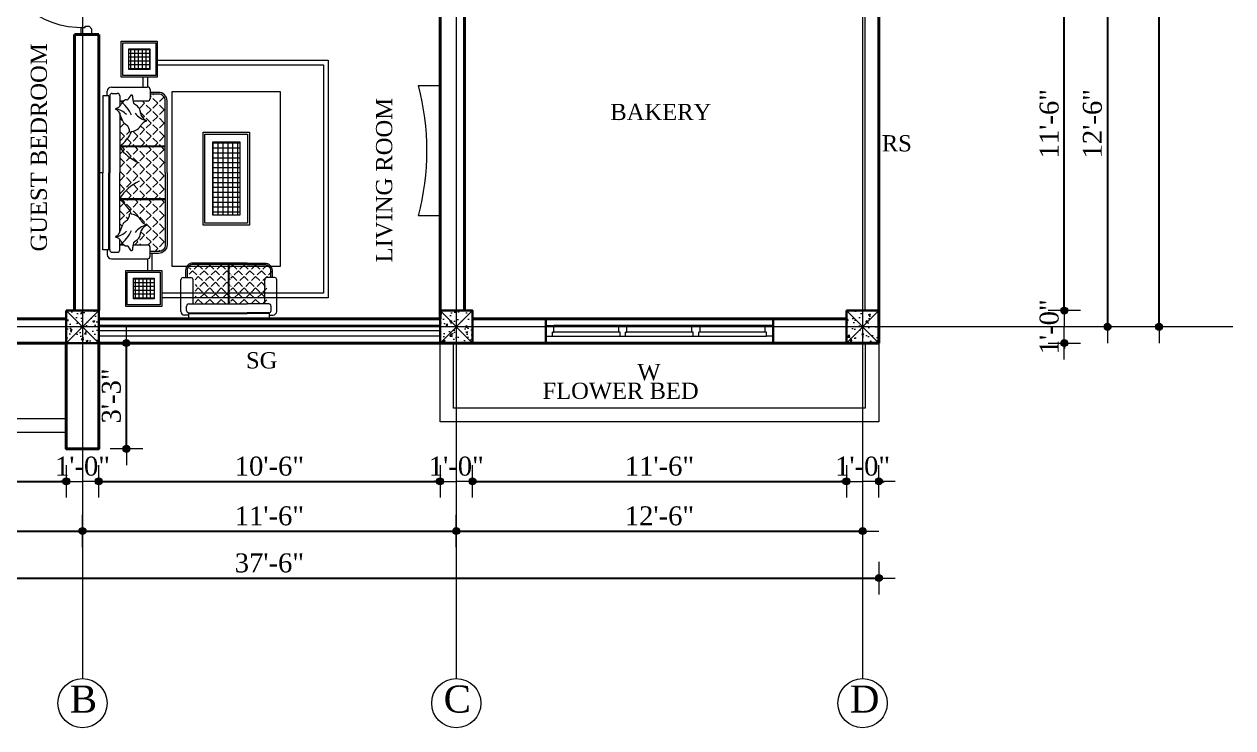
# Model space of a CAD drawing. Header units: inches. Extents: x 897 to 49934, y -34925 to -18564.
# Drawn here: x 7831.4 to 8277.6, y -25409.9 to -25150.3 of the extents above; entities that cross this region are included whole.
import ezdxf

# ---------------------------------------------------------------- set-up
doc = ezdxf.new("R2010")
doc.units = ezdxf.units.IN
doc.header["$LTSCALE"] = 35
doc.header["$MEASUREMENT"] = 0
doc.header["$PDMODE"] = 34
for name, color, linetype, lineweight in [('SES- Door&Window', 21, 'Continuous', 15), ('SES-DIMENSION', 142, 'Continuous', 13), ('SES-Furniture', 45, 'Continuous', 5), ('SES-HACTH', 8, 'Continuous', 13), ('SES-REBARS', 1, 'Continuous', 40), ('SES-Set Back Line', 2, 'Continuous', 15), ('SES-Staircase', 134, 'Continuous', 13), ('SES-TEXT', 3, 'Continuous', 20), ('SES-Wall Plan', 6, 'Continuous', 30)]:
    doc.layers.add(name, color=color, linetype=linetype, lineweight=lineweight)
doc.styles.add('7 INCH', font='times.ttf', dxfattribs={"height": 7})
doc.styles.add('SES-ARAIL', font='times.ttf', dxfattribs={"height": 6})
doc.linetypes.add('ZIGZAG', pattern='A,0.0001,-0.2,[131,ltypeshp.shx,S=0.2,R=0,X=-0.2,Y=0],-0.4,[131,ltypeshp.shx,S=0.2,R=180,X=0.2,Y=0],-0.2', length=0.8001)
doc.dimstyles.new('7 INCH', dxfattribs={"dimscale": 0, "dimtxt": 7, "dimasz": 1, "dimexe": 2, "dimexo": 9, "dimgap": 2, "dimtad": 1, "dimdec": 0, "dimzin": 3, "dimdsep": 46, "dimlunit": 4, "dimtxsty": '7 INCH', "dimblk": 'DIM', "dimcen": 3, "dimdle": 3, "dimse1": 1, "dimse2": 1, "dimclrd": 256, "dimclre": 256, "dimclrt": 7, "dimadec": 1, "dimazin": 2, "dimtfac": 1, "dimtdec": 0, "dimtix": 1, "dimtofl": 0, "dimtmove": 2, "dimatfit": 3, "dimldrblk": 'ARW', "dimfxl": 2, "dimfrac": 2, "dimtolj": 2, "dimtzin": 0, "dimarcsym": 0})

# ---------------------------------------------------------------- blocks, each defined once
blk = doc.blocks.new('c11')
at = {"layer": 'SES-HACTH', "linetype": 'ByBlock'}
h = blk.add_hatch(dxfattribs=at)
h.set_pattern_fill('AR-CONC', color=256)
h.set_pattern_definition([(50, (-20422.33, 19414.4167), (7.1726018, -0.6275213), [0.75, -8.25]), (355, (-20422.33, 19414.417), (-1.3875133, 7.5219213), [0.6, -6.6]), (100.451444, (-20421.732, 19414.3644), (5.7850885, 6.8943999), [0.637402, -7.0114211]), (46.1842, (-20422.33, 19416.417), (10.6724133, -1.6551928), [1.125, -12.375]), (96.635635, (-20421.441, 19416.279), (9.3466195, 9.741186), [0.9561034, -10.5171376]), (351.184164, (-20422.33, 19416.417), (9.3466195, 9.741186), [0.9, -9.9]), (21, (-20421.33, 19415.9167), (5.9690705, -4.0261889), [0.75, -8.25]), (326, (-20421.33, 19415.917), (2.4331533, 7.2515005), [0.6, -6.6]), (71.451445, (-20420.8325, 19415.581), (8.4022238, 3.2253115), [0.6374019, -7.0114211]), (37.5, (-20422.33, 19414.4167), (0.12159855, 3.32893854), [0, -6.52, 0, -6.7, 0, -6.625]), (7.5, (-20422.33, 19414.4167), (2.63069537, 3.9441171), [0, -3.82, 0, -6.37, 0, -2.525]), (327.5, (-20424.56, 19414.4167), (5.33822436, -0.22554872), [0, -2.5, 0, -7.8, 0, -10.35]), (317.5, (-20425.56, 19414.4167), (5.8318617, 1.0010498), [0, -3.25, 0, -5.18, 0, -7.35])])
h.paths.add_polyline_path([(-6, 6), (-6, -6), (6, -6), (6, 6)])
for p, q in [((-6, 6), (6, -6)), ((6, 6), (-6, -6))]:
    blk.add_line(p, q, dxfattribs=at)
at = {"layer": 'SES-Wall Plan', "linetype": 'ByBlock'}
blk.add_lwpolyline([(-6, 6), (6, 6), (6, -6), (-6, -6)], close=True, dxfattribs=at)
blk = doc.blocks.new('6H')
at = {"layer": 'SES- Door&Window'}
for p, q in [((-78, -2.5), (-75.5, -2.5)), ((-75.5, -2.5), (3.5, -2.5)), ((-75.5, -2.5), (-75.5, -4)), ((-75.5, -4), (-75, -4)), ((-50.5, -4), (-75.5, -4)), ((-75, -4), (-75, -6.5)), ((-51, -4), (-51, -6.5)), ((-50.5, -2.5), (-50.5, -4)), ((-48.5, -2.5), (-48.5, -4)), ((-48.5, -4), (-48, -4)), ((-23.5, -4), (-48.5, -4)), ((-48, -4), (-48, -6.5)), ((-24, -4), (-24, -6.5)), ((-23.5, -4), (-24, -4)), ((-23.5, -2.5), (-23.5, -4)), ((-21.5, -2.5), (-21.5, -4)), ((3, -4), (-21.5, -4)), ((-21, -4), (-21, -6.5)), ((3, -4), (3, -6.5)), ((3.5, -4), (3, -4)), ((6, -2.5), (3.5, -2.5)), ((3.5, -2.5), (3.5, -4)), ((-78, -6.5), (-75, -6.5)), ((3, -6.5), (-75, -6.5)), ((6, -6.5), (3, -6.5))]:
    blk.add_line(p, q, dxfattribs=at)
at = {"layer": 'SES-Wall Plan'}
for p, q in [((-78, -9), (-78, 0)), ((-78, -9), (-78, 0)), ((6, -9), (6, 0))]:
    blk.add_line(p, q, dxfattribs=at)
blk.add_lwpolyline([(6, 0), (-78, 0), (-78, -9), (6, -9)], close=True, dxfattribs=at)
blk = doc.blocks.new('DIM')
at = {"layer": 'SES-DIMENSION'}
h = blk.add_hatch(color=256, dxfattribs=at)
h.paths.add_polyline_path([(0, 1.28), (0, 0), (1.28, 0, 0.414214)])
h.paths.add_polyline_path([(1.28, 0), (0, 0), (0, -1.28, 0.414214)])
h.paths.add_polyline_path([(0, 0), (-1.28, 0, 0.414214), (0, -1.28)])
h.paths.add_polyline_path([(0, 1.28, 0.414214), (-1.28, 0), (0, 0)])
for p, q in [((0, 6), (0, -6)), ((-6, 0), (6, 0))]:
    blk.add_line(p, q, dxfattribs=at)
blk.add_circle((0, 0), 1.28, dxfattribs=at)
blk = doc.blocks.new('*D955')
at = {"layer": 'Defpoints', "color": 0, "linetype": 'ByBlock', "transparency": 16777216}
for p in [(7708.97, -25268), (7846.97, -25268), (7846.97, -25319)]:
    blk.add_point(p, dxfattribs=at)
at = {"layer": 'SES-DIMENSION', "linetype": 'ByBlock', "lineweight": -2, "transparency": 16777216}
blk.add_line((7709.97, -25319), (7845.97, -25319), dxfattribs=at)
at = {"layer": 'SES-DIMENSION', "linetype": 'ByBlock', "lineweight": -2, "transparency": 16777216, "rotation": 180}
blk.add_blockref('DIM', (7708.97, -25319), dxfattribs=at)
at = {"layer": 'SES-DIMENSION', "linetype": 'ByBlock', "lineweight": -2, "transparency": 16777216}
blk.add_blockref('DIM', (7846.97, -25319), dxfattribs=at)
at = {"layer": 'SES-DIMENSION', "color": 7, "linetype": 'ByBlock', "transparency": 16777216, "insert": (7777.97, -25313.44), "char_height": 7, "attachment_point": 5, "style": '7 INCH'}
blk.add_mtext('\\A2;11\'-6"', dxfattribs=at)
blk = doc.blocks.new('ARW')
at = {"layer": 'SES-DIMENSION'}
blk.add_lwpolyline([(10, 0, 0, 6, 0), (0, 0, 0, 0, 0), (10, 0, 0, 0, 0)], format="xyseb", dxfattribs=at)
blk = doc.blocks.new('*D956')
at = {"layer": 'Defpoints', "color": 0, "linetype": 'ByBlock', "transparency": 16777216}
for p in [(7846.97, -25268), (7858.97, -25268), (7858.97, -25319)]:
    blk.add_point(p, dxfattribs=at)
at = {"layer": 'SES-DIMENSION', "linetype": 'ByBlock', "lineweight": -2, "transparency": 16777216}
for p, q in [((7845.97, -25319), (7844.97, -25319)), ((7859.97, -25319), (7860.97, -25319))]:
    blk.add_line(p, q, dxfattribs=at)
blk.add_blockref('DIM', (7846.97, -25319), dxfattribs=at)
at = {"layer": 'SES-DIMENSION', "linetype": 'ByBlock', "lineweight": -2, "transparency": 16777216, "rotation": 180}
blk.add_blockref('DIM', (7858.97, -25319), dxfattribs=at)
at = {"layer": 'SES-DIMENSION', "color": 7, "linetype": 'ByBlock', "transparency": 16777216, "insert": (7852.97, -25313.44), "char_height": 7, "attachment_point": 5, "style": '7 INCH'}
blk.add_mtext('\\A2;1\'-0"', dxfattribs=at)
blk = doc.blocks.new('*D957')
at = {"layer": 'Defpoints', "color": 0, "linetype": 'ByBlock', "transparency": 16777216}
for p in [(7858.97, -25268), (7984.97, -25265), (7984.97, -25319)]:
    blk.add_point(p, dxfattribs=at)
at = {"layer": 'SES-DIMENSION', "linetype": 'ByBlock', "lineweight": -2, "transparency": 16777216}
blk.add_line((7859.97, -25319), (7983.97, -25319), dxfattribs=at)
at = {"layer": 'SES-DIMENSION', "linetype": 'ByBlock', "lineweight": -2, "transparency": 16777216, "rotation": 180}
blk.add_blockref('DIM', (7858.97, -25319), dxfattribs=at)
at = {"layer": 'SES-DIMENSION', "linetype": 'ByBlock', "lineweight": -2, "transparency": 16777216}
blk.add_blockref('DIM', (7984.97, -25319), dxfattribs=at)
at = {"layer": 'SES-DIMENSION', "color": 7, "linetype": 'ByBlock', "transparency": 16777216, "insert": (7921.97, -25313.44), "char_height": 7, "attachment_point": 5, "style": '7 INCH'}
blk.add_mtext('\\A2;10\'-6"', dxfattribs=at)
blk = doc.blocks.new('*D958')
at = {"layer": 'Defpoints', "color": 0, "linetype": 'ByBlock', "transparency": 16777216}
for p in [(7984.97, -25265), (7996.97, -25268), (7996.97, -25319)]:
    blk.add_point(p, dxfattribs=at)
at = {"layer": 'SES-DIMENSION', "linetype": 'ByBlock', "lineweight": -2, "transparency": 16777216}
for p, q in [((7983.97, -25319), (7982.97, -25319)), ((7997.97, -25319), (7998.97, -25319))]:
    blk.add_line(p, q, dxfattribs=at)
blk.add_blockref('DIM', (7984.97, -25319), dxfattribs=at)
at = {"layer": 'SES-DIMENSION', "linetype": 'ByBlock', "lineweight": -2, "transparency": 16777216, "rotation": 180}
blk.add_blockref('DIM', (7996.97, -25319), dxfattribs=at)
at = {"layer": 'SES-DIMENSION', "color": 7, "linetype": 'ByBlock', "transparency": 16777216, "insert": (7990.97, -25313.44), "char_height": 7, "attachment_point": 5, "style": '7 INCH'}
blk.add_mtext('\\A2;1\'-0"', dxfattribs=at)
blk = doc.blocks.new('*D959')
at = {"layer": 'Defpoints', "color": 0, "linetype": 'ByBlock', "transparency": 16777216}
for p in [(7996.97, -25268), (8134.97, -25268), (8134.97, -25319)]:
    blk.add_point(p, dxfattribs=at)
at = {"layer": 'SES-DIMENSION', "linetype": 'ByBlock', "lineweight": -2, "transparency": 16777216}
blk.add_line((7997.97, -25319), (8133.97, -25319), dxfattribs=at)
at = {"layer": 'SES-DIMENSION', "linetype": 'ByBlock', "lineweight": -2, "transparency": 16777216, "rotation": 180}
blk.add_blockref('DIM', (7996.97, -25319), dxfattribs=at)
at = {"layer": 'SES-DIMENSION', "linetype": 'ByBlock', "lineweight": -2, "transparency": 16777216}
blk.add_blockref('DIM', (8134.97, -25319), dxfattribs=at)
at = {"layer": 'SES-DIMENSION', "color": 7, "linetype": 'ByBlock', "transparency": 16777216, "insert": (8065.97, -25313.44), "char_height": 7, "attachment_point": 5, "style": '7 INCH'}
blk.add_mtext('\\A2;11\'-6"', dxfattribs=at)
blk = doc.blocks.new('*D960')
at = {"layer": 'Defpoints', "color": 0, "linetype": 'ByBlock', "transparency": 16777216}
for p in [(8134.97, -25268), (8146.97, -25268), (8146.97, -25319)]:
    blk.add_point(p, dxfattribs=at)
at = {"layer": 'SES-DIMENSION', "linetype": 'ByBlock', "lineweight": -2, "transparency": 16777216}
for p, q in [((8133.97, -25319), (8132.97, -25319)), ((8147.97, -25319), (8148.97, -25319))]:
    blk.add_line(p, q, dxfattribs=at)
blk.add_blockref('DIM', (8134.97, -25319), dxfattribs=at)
at = {"layer": 'SES-DIMENSION', "linetype": 'ByBlock', "lineweight": -2, "transparency": 16777216, "rotation": 180}
blk.add_blockref('DIM', (8146.97, -25319), dxfattribs=at)
at = {"layer": 'SES-DIMENSION', "color": 7, "linetype": 'ByBlock', "transparency": 16777216, "insert": (8140.97, -25313.44), "char_height": 7, "attachment_point": 5, "style": '7 INCH'}
blk.add_mtext('\\A2;1\'-0"', dxfattribs=at)
blk = doc.blocks.new('*D961')
at = {"layer": 'Defpoints', "color": 0, "linetype": 'ByBlock', "transparency": 16777216}
for p in [(7702.97, -25268), (7852.97, -25268), (7852.97, -25337.34)]:
    blk.add_point(p, dxfattribs=at)
at = {"layer": 'SES-DIMENSION', "linetype": 'ByBlock', "lineweight": -2, "transparency": 16777216}
blk.add_line((7703.97, -25337.34), (7851.97, -25337.34), dxfattribs=at)
at = {"layer": 'SES-DIMENSION', "linetype": 'ByBlock', "lineweight": -2, "transparency": 16777216, "rotation": 180}
blk.add_blockref('DIM', (7702.97, -25337.34), dxfattribs=at)
at = {"layer": 'SES-DIMENSION', "linetype": 'ByBlock', "lineweight": -2, "transparency": 16777216}
blk.add_blockref('DIM', (7852.97, -25337.34), dxfattribs=at)
at = {"layer": 'SES-DIMENSION', "color": 7, "linetype": 'ByBlock', "transparency": 16777216, "insert": (7777.97, -25331.78), "char_height": 7, "attachment_point": 5, "style": '7 INCH'}
blk.add_mtext('\\A2;12\'-6"', dxfattribs=at)
blk = doc.blocks.new('*D962')
at = {"layer": 'Defpoints', "color": 0, "linetype": 'ByBlock', "transparency": 16777216}
for p in [(7852.97, -25268), (7990.97, -25268), (7990.97, -25337.34)]:
    blk.add_point(p, dxfattribs=at)
at = {"layer": 'SES-DIMENSION', "linetype": 'ByBlock', "lineweight": -2, "transparency": 16777216}
blk.add_line((7853.97, -25337.34), (7989.97, -25337.34), dxfattribs=at)
at = {"layer": 'SES-DIMENSION', "linetype": 'ByBlock', "lineweight": -2, "transparency": 16777216, "rotation": 180}
blk.add_blockref('DIM', (7852.97, -25337.34), dxfattribs=at)
at = {"layer": 'SES-DIMENSION', "linetype": 'ByBlock', "lineweight": -2, "transparency": 16777216}
blk.add_blockref('DIM', (7990.97, -25337.34), dxfattribs=at)
at = {"layer": 'SES-DIMENSION', "color": 7, "linetype": 'ByBlock', "transparency": 16777216, "insert": (7921.97, -25331.78), "char_height": 7, "attachment_point": 5, "style": '7 INCH'}
blk.add_mtext('\\A2;11\'-6"', dxfattribs=at)
blk = doc.blocks.new('*D963')
at = {"layer": 'Defpoints', "color": 0, "linetype": 'ByBlock', "transparency": 16777216}
for p in [(7990.97, -25268), (8140.97, -25268), (8140.97, -25337.34)]:
    blk.add_point(p, dxfattribs=at)
at = {"layer": 'SES-DIMENSION', "linetype": 'ByBlock', "lineweight": -2, "transparency": 16777216}
blk.add_line((7991.97, -25337.34), (8139.97, -25337.34), dxfattribs=at)
at = {"layer": 'SES-DIMENSION', "linetype": 'ByBlock', "lineweight": -2, "transparency": 16777216, "rotation": 180}
blk.add_blockref('DIM', (7990.97, -25337.34), dxfattribs=at)
at = {"layer": 'SES-DIMENSION', "linetype": 'ByBlock', "lineweight": -2, "transparency": 16777216}
blk.add_blockref('DIM', (8140.97, -25337.34), dxfattribs=at)
at = {"layer": 'SES-DIMENSION', "color": 7, "linetype": 'ByBlock', "transparency": 16777216, "insert": (8065.97, -25331.78), "char_height": 7, "attachment_point": 5, "style": '7 INCH'}
blk.add_mtext('\\A2;12\'-6"', dxfattribs=at)
blk = doc.blocks.new('*D964')
at = {"layer": 'Defpoints', "color": 0, "linetype": 'ByBlock', "transparency": 16777216}
for p in [(7696.97, -25268), (8146.97, -25268), (8146.97, -25354.71)]:
    blk.add_point(p, dxfattribs=at)
at = {"layer": 'SES-DIMENSION', "linetype": 'ByBlock', "lineweight": -2, "transparency": 16777216}
blk.add_line((7697.97, -25354.71), (8145.97, -25354.71), dxfattribs=at)
at = {"layer": 'SES-DIMENSION', "linetype": 'ByBlock', "lineweight": -2, "transparency": 16777216, "rotation": 180}
blk.add_blockref('DIM', (7696.97, -25354.71), dxfattribs=at)
at = {"layer": 'SES-DIMENSION', "linetype": 'ByBlock', "lineweight": -2, "transparency": 16777216}
blk.add_blockref('DIM', (8146.97, -25354.71), dxfattribs=at)
at = {"layer": 'SES-DIMENSION', "color": 7, "linetype": 'ByBlock', "transparency": 16777216, "insert": (7921.97, -25349.14), "char_height": 7, "attachment_point": 5, "style": '7 INCH'}
blk.add_mtext('\\A2;37\'-6"', dxfattribs=at)
blk = doc.blocks.new('*D953')
at = {"layer": 'Defpoints', "color": 0, "linetype": 'ByBlock', "transparency": 16777216}
for p in [(8146.97, -25256), (8215.43, -25256), (8146.97, -25268)]:
    blk.add_point(p, dxfattribs=at)
at = {"layer": 'SES-DIMENSION', "linetype": 'ByBlock', "lineweight": -2, "transparency": 16777216}
for p, q in [((8215.43, -25255), (8215.43, -25254)), ((8215.43, -25269), (8215.43, -25270))]:
    blk.add_line(p, q, dxfattribs=at)
for p, rotation in [((8215.43, -25256), 270), ((8215.43, -25268), 90)]:
    blk.add_blockref('DIM', p, dxfattribs=dict(at, rotation=rotation))
at = {"layer": 'SES-DIMENSION', "color": 7, "linetype": 'ByBlock', "transparency": 16777216, "insert": (8209.87, -25262), "char_height": 7, "attachment_point": 5, "rotation": 90, "style": '7 INCH'}
blk.add_mtext('\\A2;1\'-0"', dxfattribs=at)
blk = doc.blocks.new('*D970')
at = {"layer": 'Defpoints', "color": 0, "linetype": 'ByBlock', "transparency": 16777216}
for p in [(8146.97, -25118.11), (8215.43, -25118.11), (8146.97, -25256)]:
    blk.add_point(p, dxfattribs=at)
at = {"layer": 'SES-DIMENSION', "linetype": 'ByBlock', "lineweight": -2, "transparency": 16777216}
blk.add_line((8215.43, -25255), (8215.43, -25119.11), dxfattribs=at)
for p, rotation in [((8215.43, -25118.11), 90), ((8215.43, -25256), 270)]:
    blk.add_blockref('DIM', p, dxfattribs=dict(at, rotation=rotation))
at = {"layer": 'SES-DIMENSION', "color": 7, "linetype": 'ByBlock', "transparency": 16777216, "insert": (8209.87, -25187.06), "char_height": 7, "attachment_point": 5, "rotation": 90, "style": '7 INCH'}
blk.add_mtext('\\A2;11\'-6"', dxfattribs=at)
blk = doc.blocks.new('*D975')
at = {"layer": 'Defpoints', "color": 0, "linetype": 'ByBlock', "transparency": 16777216}
for p in [(8146.97, -25112.11), (8146.97, -25262), (8231.39, -25262)]:
    blk.add_point(p, dxfattribs=at)
at = {"layer": 'SES-DIMENSION', "linetype": 'ByBlock', "lineweight": -2, "transparency": 16777216}
blk.add_line((8231.39, -25113.11), (8231.39, -25261), dxfattribs=at)
for p, rotation in [((8231.39, -25112.11), 90), ((8231.39, -25262), 270)]:
    blk.add_blockref('DIM', p, dxfattribs=dict(at, rotation=rotation))
at = {"layer": 'SES-DIMENSION', "color": 7, "linetype": 'ByBlock', "transparency": 16777216, "insert": (8225.83, -25187.06), "char_height": 7, "attachment_point": 5, "rotation": 90, "style": '7 INCH'}
blk.add_mtext('\\A2;12\'-6"', dxfattribs=at)
blk = doc.blocks.new('*D976')
at = {"layer": 'Defpoints', "color": 0, "linetype": 'ByBlock', "transparency": 16777216}
for p in [(8146.97, -24959.22), (8250.41, -24959.22), (8146.97, -25262)]:
    blk.add_point(p, dxfattribs=at)
at = {"layer": 'SES-DIMENSION', "linetype": 'ByBlock', "lineweight": -2, "transparency": 16777216}
blk.add_line((8250.41, -25261), (8250.41, -24960.22), dxfattribs=at)
for p, rotation in [((8250.41, -24959.22), 90), ((8250.41, -25262), 270)]:
    blk.add_blockref('DIM', p, dxfattribs=dict(at, rotation=rotation))
at = {"layer": 'SES-DIMENSION', "color": 7, "linetype": 'ByBlock', "transparency": 16777216, "insert": (8244.85, -25110.61), "char_height": 7, "attachment_point": 5, "rotation": 90, "style": '7 INCH'}
blk.add_mtext('\\A2;25\'-3"', dxfattribs=at)
blk = doc.blocks.new('3ls')
at = {"layer": 'SES- Door&Window'}
for p, q in [((-36, -2.5), (-34, -2.5)), ((-34, -2.5), (-33, -3.5)), ((-33, -5), (-33, -3.5)), ((-2, -2.5), (-3, -3.5)), ((-3, -5), (-3, -3.5)), ((0, -2.5), (-2, -2.5)), ((-36, -6.5), (-33.5, -6.5)), ((-33.5, -6.5), (-33.5, -5)), ((-33.5, -5), (-33, -5)), ((-2.5, -5), (-3, -5)), ((-2.5, -6.5), (-2.5, -5)), ((0, -6.5), (-2.5, -6.5))]:
    blk.add_line(p, q, dxfattribs=at)
blk.add_lwpolyline([(-2.5, -6.5), (-2.5, -37.5), (-4, -37.5), (-4, -6.5)], close=True, dxfattribs=at)
blk.add_arc((-2.5, -6.5), 31.04, 177.2298, 267.2298, dxfattribs=at)
at = {"layer": 'SES-Wall Plan', "color": 6, "ltscale": 2}
for p, q in [((-36, -6.5), (-36, -1.5)), ((0, -6.5), (0, -1.5))]:
    blk.add_line(p, q, dxfattribs=at)
blk = doc.blocks.new('*D978')
at = {"layer": 'Defpoints', "color": 0, "linetype": 'ByBlock', "transparency": 16777216}
for p in [(7858.97, -25268), (7869.2, -25268), (7858.97, -25307)]:
    blk.add_point(p, dxfattribs=at)
at = {"layer": 'SES-DIMENSION', "linetype": 'ByBlock', "lineweight": -2, "transparency": 16777216}
blk.add_line((7869.2, -25306), (7869.2, -25269), dxfattribs=at)
for p, rotation in [((7869.2, -25268), 90), ((7869.2, -25307), 270)]:
    blk.add_blockref('DIM', p, dxfattribs=dict(at, rotation=rotation))
at = {"layer": 'SES-DIMENSION', "color": 7, "linetype": 'ByBlock', "transparency": 16777216, "insert": (7863.64, -25287.5), "char_height": 7, "attachment_point": 5, "rotation": 90, "style": '7 INCH'}
blk.add_mtext('\\A2;3\'-3"', dxfattribs=at)
blk = doc.blocks.new('*X22')
at = {"color": 0}
for p, q in [((1.494, 2.3), (1.765, 2.3)), ((1.494, 2.25), (1.765, 2.25)), ((1.5, 2.028), (1.5, 2.3)), ((1.55, 2.028), (1.55, 2.3)), ((1.6, 2.028), (1.6, 2.3)), ((1.65, 2.028), (1.65, 2.3)), ((1.7, 2.028), (1.7, 2.3)), ((1.75, 2.028), (1.75, 2.3)), ((1.494, 2.2), (1.765, 2.2)), ((1.494, 2.15), (1.765, 2.15)), ((1.494, 2.1), (1.765, 2.1)), ((1.494, 2.05), (1.765, 2.05))]:
    blk.add_line(p, q, dxfattribs=at)
blk = doc.blocks.new('*X24')
at = {"color": 0}
for p, q in [((-0.931, 2.175), (-0.877, 2.121)), ((-0.778, 2.178), (-0.834, 2.121)), ((-0.778, 2.178), (-0.721, 2.121)), ((-0.622, 2.178), (-0.679, 2.121)), ((-0.622, 2.178), (-0.566, 2.121)), ((-0.467, 2.178), (-0.523, 2.121)), ((-0.467, 2.178), (-0.41, 2.121)), ((-0.351, 2.138), (-0.368, 2.121)), ((-0.311, 2.178), (-0.341, 2.148)), ((-0.311, 2.178), (-0.255, 2.121)), ((-0.156, 2.178), (-0.212, 2.121)), ((-0.156, 2.178), (-0.099, 2.121)), ((0, 2.178), (-0.057, 2.121)), ((0, 2.178), (0.057, 2.121)), ((0.156, 2.178), (0.099, 2.121)), ((0.156, 2.178), (0.212, 2.121)), ((0.27, 2.137), (0.255, 2.121)), ((0.311, 2.178), (0.28, 2.147)), ((0.311, 2.178), (0.368, 2.121)), ((0.467, 2.178), (0.41, 2.121)), ((0.467, 2.178), (0.523, 2.121)), ((0.622, 2.178), (0.566, 2.121)), ((0.622, 2.178), (0.679, 2.121)), ((0.778, 2.178), (0.721, 2.121)), ((0.778, 2.178), (0.834, 2.121)), ((-0.964, 2.053), (-0.955, 2.044)), ((-0.933, 2.022), (-0.944, 2.012)), ((-0.933, 2.022), (-0.923, 2.012)), ((-0.856, 2.1), (-0.912, 2.044)), ((-0.856, 2.1), (-0.799, 2.044)), ((-0.778, 2.022), (-0.834, 1.966)), ((-0.778, 2.022), (-0.721, 1.966)), ((-0.7, 2.1), (-0.757, 2.044)), ((-0.7, 2.1), (-0.643, 2.044)), ((-0.622, 2.022), (-0.679, 1.966)), ((-0.622, 2.022), (-0.566, 1.966)), ((-0.544, 2.1), (-0.601, 2.044)), ((-0.544, 2.1), (-0.488, 2.044)), ((-0.467, 2.022), (-0.523, 1.966)), ((-0.467, 2.022), (-0.41, 1.966)), ((-0.389, 2.1), (-0.445, 2.044)), ((-0.389, 2.1), (-0.351, 2.062)), ((-0.341, 2.052), (-0.332, 2.044)), ((-0.311, 2.022), (-0.341, 1.992)), ((-0.311, 2.022), (-0.255, 1.966)), ((-0.233, 2.1), (-0.29, 2.044)), ((-0.233, 2.1), (-0.177, 2.044)), ((-0.156, 2.022), (-0.212, 1.966)), ((-0.156, 2.022), (-0.099, 1.966)), ((-0.078, 2.1), (-0.134, 2.044)), ((-0.078, 2.1), (-0.021, 2.044)), ((0, 2.022), (-0.057, 1.966)), ((0, 2.022), (0.057, 1.966)), ((0.078, 2.1), (0.021, 2.044)), ((0.078, 2.1), (0.134, 2.044)), ((0.156, 2.022), (0.099, 1.966)), ((0.156, 2.022), (0.212, 1.966)), ((0.233, 2.1), (0.177, 2.044)), ((0.233, 2.1), (0.27, 2.063)), ((0.28, 2.053), (0.29, 2.044)), ((0.311, 2.022), (0.28, 1.991)), ((0.311, 2.022), (0.368, 1.966)), ((0.389, 2.1), (0.332, 2.044)), ((0.389, 2.1), (0.445, 2.044)), ((0.467, 2.022), (0.41, 1.966)), ((0.467, 2.022), (0.523, 1.966)), ((0.544, 2.1), (0.488, 2.044)), ((0.544, 2.1), (0.601, 2.044)), ((0.622, 2.022), (0.566, 1.966)), ((0.622, 2.022), (0.679, 1.966)), ((0.7, 2.1), (0.643, 2.044)), ((0.7, 2.1), (0.757, 2.044)), ((0.778, 2.022), (0.721, 1.966)), ((0.778, 2.022), (0.813, 1.987)), ((0.856, 2.1), (0.799, 2.044)), ((0.856, 2.1), (0.893, 2.063)), ((0.889, 2.134), (0.877, 2.121)), ((-0.883, 1.972), (-0.877, 1.966)), ((-0.856, 1.945), (-0.883, 1.917)), ((-0.856, 1.945), (-0.799, 1.888)), ((-0.7, 1.945), (-0.746, 1.899)), ((-0.7, 1.945), (-0.683, 1.927)), ((-0.544, 1.945), (-0.59, 1.899)), ((-0.544, 1.945), (-0.488, 1.888)), ((-0.467, 1.867), (-0.523, 1.81)), ((-0.467, 1.867), (-0.41, 1.81)), ((-0.389, 1.945), (-0.445, 1.888)), ((-0.389, 1.945), (-0.351, 1.907)), ((-0.351, 1.982), (-0.368, 1.966)), ((-0.341, 1.897), (-0.332, 1.888)), ((-0.311, 1.867), (-0.341, 1.837)), ((-0.311, 1.867), (-0.255, 1.81)), ((-0.233, 1.945), (-0.29, 1.888)), ((-0.233, 1.945), (-0.177, 1.888)), ((-0.156, 1.867), (-0.212, 1.81)), ((-0.156, 1.867), (-0.099, 1.81)), ((-0.078, 1.945), (-0.134, 1.888)), ((-0.078, 1.945), (-0.021, 1.888)), ((0, 1.867), (-0.057, 1.81)), ((0, 1.867), (0.057, 1.81)), ((0.078, 1.945), (0.021, 1.888)), ((0.078, 1.945), (0.134, 1.888)), ((0.156, 1.867), (0.099, 1.81)), ((0.156, 1.867), (0.212, 1.81)), ((0.233, 1.945), (0.177, 1.888)), ((0.233, 1.945), (0.27, 1.908)), ((0.27, 1.981), (0.255, 1.966)), ((0.28, 1.898), (0.29, 1.888)), ((0.311, 1.867), (0.28, 1.836)), ((0.311, 1.867), (0.368, 1.81)), ((0.389, 1.945), (0.332, 1.888)), ((0.389, 1.945), (0.445, 1.888)), ((0.467, 1.867), (0.41, 1.81)), ((0.467, 1.867), (0.475, 1.859)), ((0.544, 1.945), (0.488, 1.888)), ((0.544, 1.945), (0.557, 1.932)), ((0.7, 1.945), (0.658, 1.902)), ((0.7, 1.945), (0.757, 1.888)), ((0.778, 1.867), (0.759, 1.848)), ((0.778, 1.867), (0.812, 1.832)), ((0.812, 1.901), (0.799, 1.888)), ((-0.883, 1.817), (-0.877, 1.81)), ((-0.581, 1.753), (-0.601, 1.733)), ((-0.526, 1.77), (-0.488, 1.732)), ((-0.467, 1.711), (-0.523, 1.655)), ((-0.467, 1.711), (-0.41, 1.655)), ((-0.436, 1.742), (-0.445, 1.732)), ((-0.389, 1.789), (-0.436, 1.742)), ((-0.389, 1.789), (-0.351, 1.751)), ((-0.351, 1.827), (-0.368, 1.81)), ((-0.341, 1.741), (-0.332, 1.732)), ((-0.311, 1.711), (-0.341, 1.681)), ((-0.311, 1.711), (-0.255, 1.655)), ((-0.233, 1.789), (-0.29, 1.732)), ((-0.233, 1.789), (-0.177, 1.732)), ((-0.156, 1.711), (-0.212, 1.655)), ((-0.156, 1.711), (-0.099, 1.655)), ((-0.078, 1.789), (-0.134, 1.732)), ((-0.078, 1.789), (-0.021, 1.732)), ((0, 1.711), (-0.057, 1.655)), ((0, 1.711), (0.057, 1.655)), ((0.078, 1.789), (0.021, 1.732)), ((0.078, 1.789), (0.134, 1.732)), ((0.156, 1.711), (0.099, 1.655)), ((0.156, 1.711), (0.212, 1.655)), ((0.233, 1.789), (0.177, 1.732)), ((0.233, 1.789), (0.27, 1.752)), ((0.27, 1.826), (0.255, 1.81)), ((0.28, 1.742), (0.29, 1.732)), ((0.311, 1.711), (0.28, 1.68)), ((0.311, 1.711), (0.32, 1.702)), ((0.389, 1.789), (0.332, 1.732)), ((0.389, 1.789), (0.407, 1.77)), ((0.407, 1.77), (0.445, 1.732)), ((0.467, 1.711), (0.41, 1.655)), ((0.467, 1.711), (0.523, 1.655)), ((0.509, 1.753), (0.488, 1.732)), ((-0.724, 1.657), (-0.721, 1.655)), ((-0.647, 1.687), (-0.679, 1.655)), ((-0.619, 1.708), (-0.566, 1.655)), ((-0.358, 1.664), (-0.368, 1.655)), ((-0.351, 1.671), (-0.358, 1.664)), ((0.27, 1.67), (0.255, 1.655)), ((0.32, 1.702), (0.368, 1.655)), ((0.592, 1.681), (0.566, 1.655))]:
    blk.add_line(p, q, dxfattribs=at)
blk = doc.blocks.new('*X25')
at = {"color": 0}
for p, q in [((1.519, 2.9), (2.264, 2.9)), ((1.519, 2.85), (2.264, 2.85)), ((1.55, 2.632), (1.55, 2.904)), ((1.6, 2.632), (1.6, 2.904)), ((1.65, 2.632), (1.65, 2.904)), ((1.7, 2.632), (1.7, 2.904)), ((1.75, 2.632), (1.75, 2.904)), ((1.8, 2.632), (1.8, 2.904)), ((1.85, 2.632), (1.85, 2.904)), ((1.9, 2.632), (1.9, 2.904)), ((1.95, 2.632), (1.95, 2.904)), ((2, 2.632), (2, 2.904)), ((2.05, 2.632), (2.05, 2.904)), ((2.1, 2.632), (2.1, 2.904)), ((2.15, 2.632), (2.15, 2.904)), ((2.2, 2.632), (2.2, 2.904)), ((2.25, 2.632), (2.25, 2.904)), ((1.519, 2.8), (2.264, 2.8)), ((1.519, 2.75), (2.264, 2.75)), ((1.519, 2.7), (2.264, 2.7)), ((1.519, 2.65), (2.264, 2.65))]:
    blk.add_line(p, q, dxfattribs=at)
blk = doc.blocks.new('*X23')
at = {"color": 0}
for p, q in [((-0.389, 3.811), (-0.433, 3.856)), ((-0.433, 3.767), (-0.41, 3.79)), ((-0.389, 3.811), (-0.332, 3.868)), ((-0.311, 3.734), (-0.368, 3.79)), ((-0.311, 3.734), (-0.255, 3.79)), ((-0.233, 3.811), (-0.29, 3.868)), ((-0.233, 3.811), (-0.177, 3.868)), ((-0.156, 3.734), (-0.212, 3.79)), ((-0.156, 3.734), (-0.099, 3.79)), ((-0.078, 3.811), (-0.134, 3.868)), ((-0.078, 3.811), (-0.021, 3.868)), ((0, 3.734), (-0.057, 3.79)), ((0, 3.734), (0.043, 3.777)), ((0.043, 3.846), (0.021, 3.868)), ((0.078, 3.811), (0.053, 3.836)), ((0.053, 3.787), (0.057, 3.79)), ((0.078, 3.811), (0.134, 3.868)), ((0.156, 3.734), (0.099, 3.79)), ((0.156, 3.734), (0.212, 3.79)), ((0.233, 3.811), (0.177, 3.868)), ((0.233, 3.811), (0.29, 3.868)), ((0.311, 3.734), (0.255, 3.79)), ((0.311, 3.734), (0.368, 3.79)), ((0.389, 3.811), (0.332, 3.868)), ((0.389, 3.811), (0.445, 3.868)), ((0.467, 3.734), (0.41, 3.79)), ((0.467, 3.734), (0.523, 3.79)), ((0.54, 3.816), (0.488, 3.868)), ((-0.389, 3.656), (-0.433, 3.7)), ((-0.433, 3.611), (-0.41, 3.635)), ((-0.389, 3.656), (-0.332, 3.712)), ((-0.311, 3.578), (-0.368, 3.635)), ((-0.311, 3.578), (-0.255, 3.635)), ((-0.233, 3.656), (-0.29, 3.712)), ((-0.233, 3.656), (-0.177, 3.712)), ((-0.156, 3.578), (-0.212, 3.635)), ((-0.156, 3.578), (-0.099, 3.635)), ((-0.078, 3.656), (-0.134, 3.712)), ((-0.078, 3.656), (-0.021, 3.712)), ((0, 3.578), (-0.057, 3.635)), ((0, 3.578), (0.043, 3.621)), ((0.043, 3.69), (0.021, 3.712)), ((0.078, 3.656), (0.053, 3.68)), ((0.053, 3.631), (0.057, 3.635)), ((0.078, 3.656), (0.134, 3.712)), ((0.156, 3.578), (0.099, 3.635)), ((0.156, 3.578), (0.212, 3.635)), ((0.233, 3.656), (0.177, 3.712)), ((0.233, 3.656), (0.29, 3.712)), ((0.311, 3.578), (0.255, 3.635)), ((0.311, 3.578), (0.368, 3.635)), ((0.389, 3.656), (0.332, 3.712)), ((0.389, 3.656), (0.445, 3.712)), ((0.467, 3.578), (0.41, 3.635)), ((0.467, 3.578), (0.523, 3.635)), ((0.54, 3.661), (0.488, 3.712)), ((-0.467, 3.422), (-0.514, 3.47)), ((-0.467, 3.422), (-0.41, 3.479)), ((-0.389, 3.5), (-0.433, 3.545)), ((-0.389, 3.5), (-0.332, 3.557)), ((-0.311, 3.422), (-0.368, 3.479)), ((-0.311, 3.422), (-0.255, 3.479)), ((-0.233, 3.5), (-0.29, 3.557)), ((-0.233, 3.5), (-0.177, 3.557)), ((-0.156, 3.422), (-0.212, 3.479)), ((-0.156, 3.422), (-0.099, 3.479)), ((-0.078, 3.5), (-0.134, 3.557)), ((-0.078, 3.5), (-0.021, 3.557)), ((0, 3.422), (-0.057, 3.479)), ((0, 3.422), (0.043, 3.466)), ((0.043, 3.535), (0.021, 3.557)), ((0.078, 3.5), (0.053, 3.525)), ((0.053, 3.476), (0.057, 3.479)), ((0.078, 3.5), (0.134, 3.557)), ((0.156, 3.422), (0.099, 3.479)), ((0.156, 3.422), (0.212, 3.479)), ((0.233, 3.5), (0.177, 3.557)), ((0.233, 3.5), (0.29, 3.557)), ((0.311, 3.422), (0.255, 3.479)), ((0.311, 3.422), (0.368, 3.479)), ((0.389, 3.5), (0.332, 3.557)), ((0.389, 3.5), (0.445, 3.557)), ((0.467, 3.422), (0.41, 3.479)), ((0.467, 3.422), (0.523, 3.479)), ((0.544, 3.5), (0.488, 3.557)), ((0.544, 3.5), (0.561, 3.516)), ((0.62, 3.425), (0.566, 3.479)), ((-0.506, 3.383), (-0.488, 3.401)), ((-0.389, 3.345), (-0.445, 3.401)), ((-0.389, 3.345), (-0.332, 3.401)), ((-0.233, 3.345), (-0.29, 3.401)), ((-0.233, 3.345), (-0.177, 3.401)), ((-0.078, 3.345), (-0.134, 3.401)), ((-0.078, 3.345), (-0.021, 3.401)), ((0.043, 3.379), (0.021, 3.401)), ((0.078, 3.345), (0.053, 3.369)), ((0.078, 3.345), (0.134, 3.401)), ((0.233, 3.345), (0.177, 3.401)), ((0.233, 3.345), (0.29, 3.401)), ((0.389, 3.345), (0.332, 3.401)), ((0.389, 3.345), (0.445, 3.401)), ((0.544, 3.345), (0.488, 3.401)), ((0.544, 3.345), (0.601, 3.401))]:
    blk.add_line(p, q, dxfattribs=at)
blk = doc.blocks.new('A$C1D4C06E2')
at = {"layer": 'SES-Furniture'}
for p, q in [((0.708, 1.36), (2.773, 1.36)), ((2.152, 1.36), (2.773, 1.36)), ((2.773, 1.36), (2.772, -1.509)), ((0.708, 1.306), (2.719, 1.306)), ((2.152, 1.306), (2.719, 1.306)), ((2.719, 1.306), (2.719, -1.455)), ((0.153, 1.037), (0.591, 1.037)), ((0.538, 1.037), (0.538, 1.157)), ((0.592, 1.037), (0.592, 1.157)), ((0.05, 0.931), (0.05, 0)), ((0.122, 0.931), (0.05, 0.931)), ((0.101, 0.931), (0.101, 0.986)), ((0.122, 0.931), (0.122, 0)), ((0.122, 0.908), (0.133, 0.908)), ((0.133, 0.929), (0.133, 0)), ((0.163, 0.96), (0.224, 0.96)), ((0.255, 0.929), (0.255, 0.805)), ((0.622, 1.007), (0.622, 0.9)), ((0.888, -1.131), (0.888, 0.982)), ((0.888, 0.982), (2.195, 0.982)), ((2.195, 0.982), (2.195, -1.131)), ((0.255, 0.87), (0.306, 0.87)), ((0.413, 0.87), (0.591, 0.87)), ((0.255, 0.724), (0.255, 0)), ((0.805, 0.324), (0.255, 0.324)), ((0.805, 0.314), (0.255, 0.314)), ((0.05, -0.931), (0.05, 0)), ((0.122, -0.931), (0.122, 0)), ((0.133, -0.929), (0.133, 0)), ((0.255, -0.724), (0.255, 0)), ((0.805, -0.314), (0.255, -0.314)), ((0.805, -0.324), (0.255, -0.324)), ((0.255, -0.929), (0.255, -0.805)), ((0.255, -0.87), (0.306, -0.87)), ((0.413, -0.87), (0.591, -0.87)), ((0.122, -0.931), (0.05, -0.931)), ((0.101, -0.931), (0.101, -0.986)), ((0.122, -0.908), (0.133, -0.908)), ((0.163, -0.96), (0.224, -0.96)), ((0.622, -1.007), (0.622, -0.9)), ((0.646, -1.18), (0.646, -0.965)), ((0.153, -1.037), (0.591, -1.037)), ((0.592, -1.18), (0.592, -1.037)), ((2.195, -1.131), (0.888, -1.131)), ((1.564, -1.106), (1.564, -1.584)), ((1.573, -1.106), (1.573, -1.584)), ((0.994, -1.673), (0.994, -1.292)), ((1.02, -1.265), (1.113, -1.265)), ((1.139, -1.292), (1.139, -1.584)), ((2.006, -1.292), (2.006, -1.584)), ((2.125, -1.265), (2.033, -1.265)), ((2.152, -1.673), (2.152, -1.292)), ((2.719, -1.455), (0.762, -1.455)), ((2.772, -1.509), (0.762, -1.509)), ((1.088, -1.584), (1.196, -1.584)), ((1.196, -1.584), (1.796, -1.584)), ((1.95, -1.584), (1.796, -1.584)), ((2.058, -1.584), (1.95, -1.584)), ((1.086, -1.718), (1.038, -1.718)), ((1.061, -1.664), (1.061, -1.611)), ((1.086, -1.7), (1.796, -1.7)), ((1.086, -1.7), (1.086, -1.762)), ((1.088, -1.69), (1.796, -1.69)), ((1.106, -1.7), (1.106, -1.69)), ((2.058, -1.69), (1.796, -1.69)), ((2.059, -1.7), (1.796, -1.7)), ((2.04, -1.7), (2.04, -1.69)), ((2.059, -1.7), (2.059, -1.762)), ((2.059, -1.718), (2.107, -1.718)), ((2.084, -1.664), (2.084, -1.611)), ((1.086, -1.762), (1.796, -1.762)), ((2.059, -1.762), (1.796, -1.762))]:
    blk.add_line(p, q, dxfattribs=at)
at = {"layer": 'SES-Furniture', "linetype": 'Continuous'}
blk.add_line((0.05, 0), (0, 0), dxfattribs=at)
at = {"layer": 'SES-Furniture'}
for points in [[(0.708, 1.591), (0.708, 1.157), (0.273, 1.157), (0.273, 1.591), (0.708, 1.591)], [(1.261, -0.632), (1.261, 0.493), (1.823, 0.493), (1.823, -0.632), (1.261, -0.632)], [(0.826, 0), (0.826, 0.324)], [(0.826, 0), (0.826, -0.324)], [(0.762, -1.18), (0.762, -1.614), (0.327, -1.614), (0.327, -1.18), (0.762, -1.18)]]:
    blk.add_lwpolyline(points, dxfattribs=at)
for points in [[(0.69, 1.572), (0.69, 1.175), (0.291, 1.175), (0.291, 1.572)], [(0.616, 1.498), (0.616, 1.249), (0.365, 1.249), (0.365, 1.498)], [(1.284, -0.608), (1.284, 0.469), (1.799, 0.469), (1.799, -0.608)], [(1.38, -0.513), (1.38, 0.374), (1.704, 0.374), (1.704, -0.513)], [(0.744, -1.199), (0.744, -1.596), (0.345, -1.596), (0.345, -1.199)], [(0.67, -1.272), (0.67, -1.522), (0.419, -1.522), (0.419, -1.272)]]:
    blk.add_lwpolyline(points, close=True, dxfattribs=at)
for points in [[(0.826, 0.324), (0.826, 0.87, 0.414214), (0.723, 0.973), (0.622, 0.973)], [(0.805, 0), (0.805, 0.87, 0.414214), (0.723, 0.952), (0.622, 0.952)], [(0.805, 0), (0.805, -0.87, -0.414214), (0.723, -0.952), (0.622, -0.952)], [(0.826, -0.324), (0.826, -0.87, -0.414214), (0.723, -0.973), (0.622, -0.973)], [(1.796, -1.089), (1.139, -1.089, 0.414214), (1.05, -1.178), (1.05, -1.265)], [(1.796, -1.106), (1.139, -1.106, 0.414214), (1.068, -1.178), (1.068, -1.265)], [(1.796, -1.089), (2.007, -1.089, -0.414214), (2.096, -1.178), (2.096, -1.265)], [(1.796, -1.106), (2.007, -1.106, -0.414214), (2.078, -1.178), (2.078, -1.265)]]:
    blk.add_lwpolyline(points, format="xyb", dxfattribs=at)
for centre, radius, start, end in [((0.153, 0.986), 0.0513, 90, 180), ((0.591, 1.007), 0.0308, 0, 90), ((0.163, 0.929), 0.0308, 90, 180), ((0.224, 0.929), 0.0308, 0, 90), ((0.332, 0.857), 0.0264, 61.129, 132.0072), ((0.207, 1.033), 0.206, 311.897, 335.143), ((0.366, 0.909), 0.0474, 348.3061, 52.5678), ((0.496, 0.886), 0.0849, 170.7535, 222.4592), ((0.591, 0.9), 0.0308, 270, 0), ((0.211, 0.772), 0.00687, 103.7372, 243.7943), ((0.17, 0.549), 0.227, 43.5823, 81.4801), ((0.154, 0.657), 0.121, 43.114, 63.7943), ((0.186, 0.874), 0.0978, 283.7372, 327.2755), ((0.236, 0.737), 0.00687, 21.0414, 35.0776), ((-0.582, 0.34), 0.917, 18.1054, 25.8361), ((-0.003, 0.515), 0.439, 24.2853, 53.9672), ((0.392, 0.764), 0.137, 124.5257, 155.2684), ((0.27, 0.559), 0.315, 48.6573, 58.7587), ((0.456, 0.766), 0.0372, 16.5991, 53.5562), ((0.198, 0.661), 0.315, 11.3965, 21.4979), ((0.325, 0.635), 0.0372, 196.5991, 233.5562), ((0.511, 0.842), 0.315, 228.6573, 238.7587), ((0.659, 0.901), 0.285, 219.4578, 253.2413), ((0.626, 0.743), 0.121, 189.7041, 243.7943), ((0.595, 0.527), 0.0978, 103.7372, 147.2755), ((0.57, 0.629), 0.00687, 283.7372, 63.7943), ((-0.003, 0.679), 0.439, 306.0328, 335.7147), ((0.241, 0.492), 0.133, 3.6053, 37.2168), ((0.384, 0.501), 0.0103, 183.6053, 318.1806), ((0.423, 0.467), 0.0414, 127.1406, 138.1806), ((0.386, 0.636), 0.137, 274.8868, 305.6295), ((0.388, 0.637), 0.137, 304.5257, 335.2684), ((0.66, 0.574), 0.482, 212.7357, 249.3664), ((0.696, -0.564), 0.507, 113.9214, 150.4355), ((-0.003, -0.679), 0.439, 24.2853, 53.9672), ((0.511, -0.842), 0.315, 121.2413, 131.3427), ((0.241, -0.492), 0.133, 322.7832, 356.3947), ((0.384, -0.501), 0.0103, 41.8194, 176.3947), ((0.423, -0.467), 0.0414, 221.8194, 232.8594), ((0.386, -0.636), 0.137, 54.3705, 85.1132), ((0.388, -0.637), 0.137, 24.7316, 55.4743), ((0.595, -0.527), 0.0978, 212.7245, 256.2628), ((0.17, -0.549), 0.227, 278.5199, 316.4177), ((-0.582, -0.34), 0.917, 334.1639, 341.8946), ((-0.003, -0.515), 0.439, 306.0328, 335.7147), ((0.325, -0.635), 0.0372, 126.4438, 163.4009), ((0.659, -0.901), 0.285, 106.7587, 140.5422), ((0.198, -0.661), 0.315, 338.5021, 348.6035), ((0.626, -0.743), 0.121, 116.2057, 170.2959), ((0.57, -0.629), 0.00687, 296.2057, 76.2628), ((0.211, -0.772), 0.00687, 116.2057, 256.2628), ((0.154, -0.657), 0.121, 296.2057, 316.886), ((0.186, -0.874), 0.0978, 32.7245, 76.2628), ((0.236, -0.737), 0.00687, 324.9224, 338.9586), ((0.392, -0.764), 0.137, 204.7316, 235.4743), ((0.332, -0.857), 0.0264, 227.9928, 298.871), ((0.496, -0.886), 0.0849, 137.5408, 189.2465), ((0.27, -0.559), 0.315, 301.2413, 311.3427), ((0.456, -0.766), 0.0372, 306.4438, 343.4009), ((0.591, -0.9), 0.0308, 0, 90), ((0.153, -0.986), 0.0513, 180, 270), ((0.163, -0.929), 0.0308, 180, 270), ((0.224, -0.929), 0.0308, 270, 0), ((0.207, -1.033), 0.206, 24.857, 48.103), ((0.366, -0.909), 0.0474, 307.4322, 11.6939), ((0.591, -1.007), 0.0308, 270, 0), ((1.02, -1.292), 0.0267, 90, 180), ((1.113, -1.292), 0.0267, 0, 90), ((2.033, -1.292), 0.0267, 90, 180), ((2.125, -1.292), 0.0267, 0, 90), ((1.088, -1.611), 0.0267, 90, 180), ((2.058, -1.611), 0.0267, 0, 90), ((1.038, -1.673), 0.0446, 180, 270), ((1.088, -1.664), 0.0267, 180, 270), ((2.058, -1.664), 0.0267, 270, 0), ((2.107, -1.673), 0.0446, 270, 0)]:
    blk.add_arc(centre, radius, start, end, dxfattribs=at)
at = {"layer": 'SES-Furniture', "extrusion": (0, 0, -1), "xscale": -0.9216000000000122, "yscale": 0.9216000000000122, "zscale": -0.9216000000000122, "rotation": 90}
for p in [(1.504, 2.875), (1.45, 0.104)]:
    blk.add_blockref('*X22', p, dxfattribs=at)
at = {"layer": 'SES-Furniture'}
for name, p, xscale, yscale, zscale, rotation in [('*X24', (-1.442, -0.036), 1.02600000000001, 1.02600000000001, 1.02600000000001, 270), ('*X25', (4.837, -2.321), 1.190537976974554, 1.190537976974554, 1.190537976974554, 90), ('*X23', (1.55, 1.867), -0.8910000000000196, 0.8910000000000196, 0.8910000000000196, 180)]:
    blk.add_blockref(name, p, dxfattribs=dict(at, xscale=xscale, yscale=yscale, zscale=zscale, rotation=rotation))

msp = doc.modelspace()

# ---------------------------------------------------------------- linework, layer by layer
at = {"layer": 'SES- Door&Window', "linetype": 'ZIGZAG', "ltscale": 0.25}
msp.add_line((8141.87, -25256), (8141.87, -25118.11), dxfattribs=at)
at = {"layer": 'SES- Door&Window', "linetype": 'ByBlock'}
for points in [[(7984.97, -25261.5), (7858.97, -25261.5)], [(7984.97, -25263.5), (7858.97, -25263.5)], [(7984.97, -25265.5), (7858.97, -25265.5)]]:
    msp.add_lwpolyline(points, dxfattribs=at)
at = {"layer": 'SES-DIMENSION'}
for centre in [(7852.97, -25400.85), (7990.97, -25400.85), (8140.97, -25400.85)]:
    msp.add_circle(centre, 9.09, dxfattribs=at)
at = {"layer": 'SES-Furniture', "linetype": 'ByBlock'}
msp.add_lwpolyline([(7976.97, -25173.01), (7984.97, -25173.01), (7984.97, -25221.01), (7976.97, -25221.01)], dxfattribs=at)
msp.add_arc((7888.26, -25197.01), 91.89, 344.8604, 15.1396, dxfattribs=at)
at = {"layer": 'SES-REBARS', "color": 6, "linetype": 'ByBlock'}
for p, q in [((8146.97, -25268), (8146.97, -25053.67)), ((7984.97, -25259), (7984.97, -25118.11)), ((7993.97, -25256), (7993.97, -25118.11)), ((7849.97, -25154.11), (7849.97, -25256)), ((7858.97, -25154.11), (7849.97, -25154.11)), ((7858.97, -25154.11), (7858.97, -25256)), ((7846.97, -25259), (7705.97, -25259)), ((7984.97, -25259), (7858.97, -25259)), ((8134.97, -25259), (7996.97, -25259)), ((7846.97, -25268), (7696.97, -25268)), ((8146.97, -25268), (7858.97, -25268))]:
    msp.add_line(p, q, dxfattribs=at)
msp.add_lwpolyline([(7846.97, -25268), (7846.97, -25307), (7858.97, -25307), (7858.97, -25268)], dxfattribs=at)
at = {"layer": 'SES-Set Back Line'}
for p, q in [((7852.97, -24856.47), (7852.97, -25391.76)), ((7990.97, -24856.47), (7990.97, -25391.76)), ((8140.97, -24856.47), (8140.97, -25391.76)), ((8277.64, -25262), (7606.51, -25262))]:
    msp.add_line(p, q, dxfattribs=at)
at = {"layer": 'SES-Staircase', "linetype": 'ByBlock'}
for points in [[(7846.97, -25301), (7696.97, -25301), (7696.97, -25268)], [(7846.97, -25296), (7701.97, -25296), (7701.97, -25268)], [(8146.97, -25268), (8146.97, -25297), (7984.97, -25297), (7984.97, -25268)], [(8141.97, -25268), (8141.97, -25292), (7989.97, -25292), (7989.97, -25268)]]:
    msp.add_lwpolyline(points, dxfattribs=at)
at = {"layer": 'SES-Wall Plan', "linetype": 'ByBlock'}
for points in [[(7858.97, -25268), (7858.97, -25259)], [(7984.97, -25259), (7984.97, -25268)]]:
    msp.add_lwpolyline(points, dxfattribs=at)

# ---------------------------------------------------------------- block references
at = {"layer": 'SES-Furniture', "xscale": 30.53571428571428, "yscale": 30.53571428571428, "zscale": 30.53571428571428}
msp.add_blockref('A$C1D4C06E2', (7858.97, -25205.19), dxfattribs=at)
at = {"layer": 'SES-HACTH', "ltscale": 2, "xscale": -1}
for name, p, rotation in [('3ls', (7858.97, -25118.11), 270), ('6H', (8101.97, -25268), 180)]:
    msp.add_blockref(name, p, dxfattribs=dict(at, rotation=rotation))
at = {"layer": 'SES-REBARS', "linetype": 'ByBlock'}
for p in [(7852.97, -25262), (7990.97, -25262), (8140.97, -25262)]:
    msp.add_blockref('c11', p, dxfattribs=at)

# ---------------------------------------------------------------- texts
at = {"layer": 'SES-TEXT', "ltscale": 2, "style": 'SES-ARAIL'}
for s, p in [('GUEST BEDROOM', (7839.84, -25234.19)), ('LIVING ROOM', (7967.32, -25238.21))]:
    msp.add_text(s, height=6, rotation=90, dxfattribs=at).set_placement(p)
for s, height, p in [('RS', 6, (8148.05, -25197.27)), ('W', 6, (8057.82, -25281.69)), ('FLOWER BED', 6, (8022.79, -25288.6)), ('B', 10, (7848.29, -25404.33)), ('C', 10, (7986.29, -25404.33)), ('D', 10, (8136.29, -25404.33))]:
    msp.add_text(s, height=height, dxfattribs=at).set_placement(p)
at = {"layer": 'SES-TEXT', "char_height": 6, "attachment_point": 1, "style": 'SES-ARAIL'}
for s, insert, width in [('BAKERY', (8047.84, -25179.72), 106.1211), ('SG', (7913.34, -25271.35), 44.2055)]:
    msp.add_mtext(s, dxfattribs=dict(at, insert=insert, width=width))

# ---------------------------------------------------------------- dimensions: what is measured, and where the dimension line sits
at = {"layer": 'SES-DIMENSION', "linetype": 'ByBlock'}
for base, p1, p2, picture, middle in [((8250.41, -24959.22), (8146.97, -25262), (8146.97, -24959.22), '*D976', (8244.85, -25110.61)), ((8231.39, -25262), (8146.97, -25112.11), (8146.97, -25262), '*D975', (8225.83, -25187.06)), ((8215.43, -25118.11), (8146.97, -25256), (8146.97, -25118.11), '*D970', (8209.87, -25187.06)), ((8215.43, -25256), (8146.97, -25268), (8146.97, -25256), '*D953', (8209.87, -25262)), ((7869.2, -25268), (7858.97, -25307), (7858.97, -25268), '*D978', (7863.64, -25287.5))]:
    dim = msp.add_linear_dim(base=base, p1=p1, p2=p2, angle=90, dimstyle='7 INCH', override={"dimscale": 1}, dxfattribs=at)
    dim.commit()
    dim.dimension.update_dxf_attribs({"geometry": picture, "text_midpoint": middle})
for base, p1, p2, picture, middle in [((8146.97, -25354.71), (7696.97, -25268), (8146.97, -25268), '*D964', (7921.97, -25349.14)), ((7852.97, -25337.34), (7702.97, -25268), (7852.97, -25268), '*D961', (7777.97, -25331.78)), ((7846.97, -25319), (7708.97, -25268), (7846.97, -25268), '*D955', (7777.97, -25313.44)), ((7858.97, -25319), (7846.97, -25268), (7858.97, -25268), '*D956', (7852.97, -25313.44)), ((7990.97, -25337.34), (7852.97, -25268), (7990.97, -25268), '*D962', (7921.97, -25331.78)), ((7984.97, -25319), (7858.97, -25268), (7984.97, -25265), '*D957', (7921.97, -25313.44)), ((7996.97, -25319), (7984.97, -25265), (7996.97, -25268), '*D958', (7990.97, -25313.44)), ((8140.97, -25337.34), (7990.97, -25268), (8140.97, -25268), '*D963', (8065.97, -25331.78)), ((8134.97, -25319), (7996.97, -25268), (8134.97, -25268), '*D959', (8065.97, -25313.44)), ((8146.97, -25319), (8134.97, -25268), (8146.97, -25268), '*D960', (8140.97, -25313.44))]:
    dim = msp.add_linear_dim(base=base, p1=p1, p2=p2, dimstyle='7 INCH', override={"dimscale": 1}, dxfattribs=at)
    dim.commit()
    dim.dimension.update_dxf_attribs({"geometry": picture, "text_midpoint": middle})

doc.saveas('drawing.dxf')
